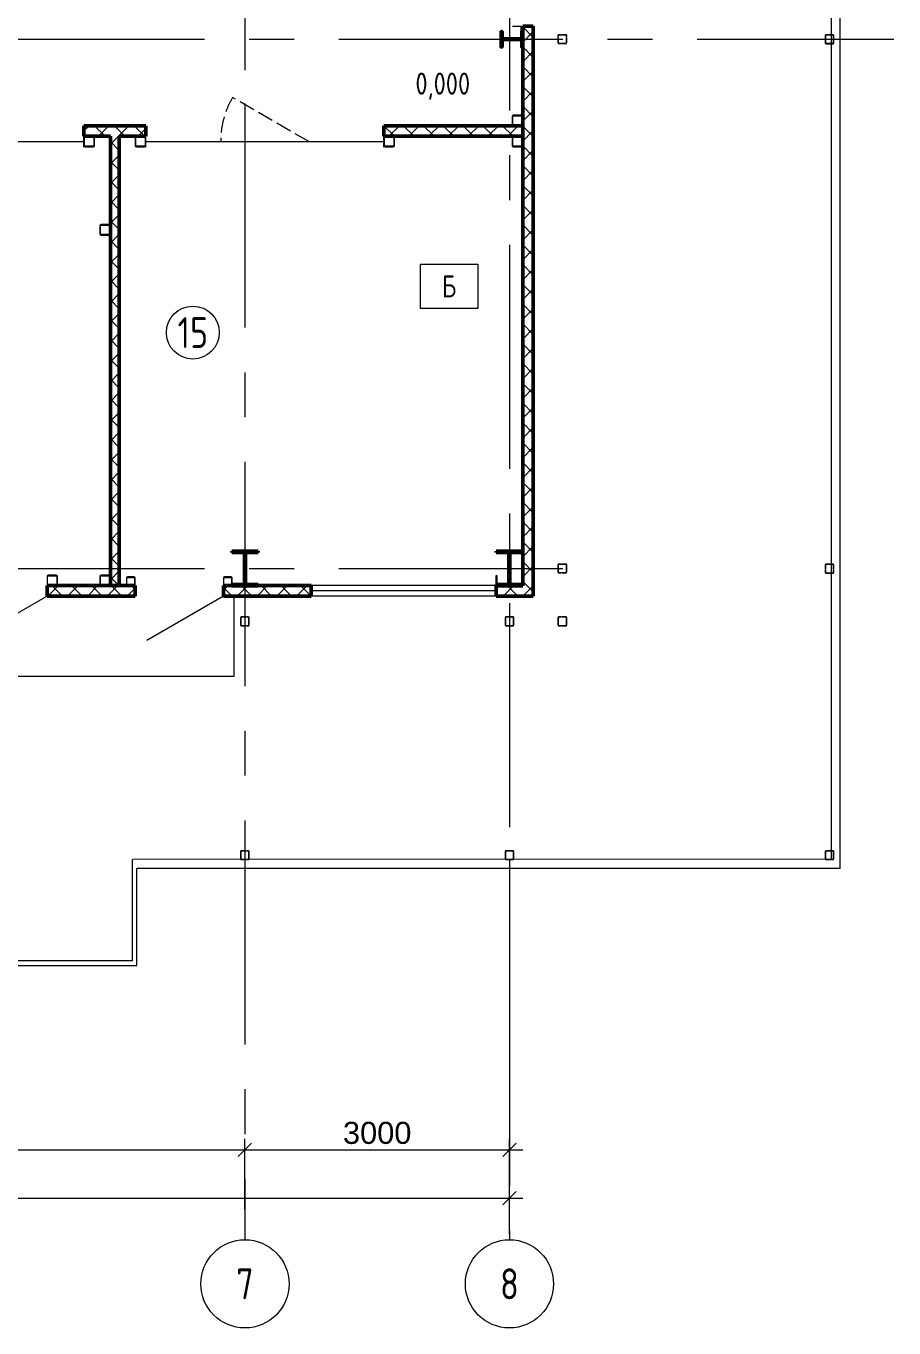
# Model space of a CAD drawing. Header units: millimetres. Extents: x -553547 to 230550, y -59438 to 214451.
# Drawn here: x 193883 to 203725, y -53448 to -38687 of the extents above; entities that cross this region are included whole.
import ezdxf
from ezdxf import colors
from ezdxf.entities.mleader import LeaderData, LeaderLine
from ezdxf.math import Vec2, Vec3

# ---------------------------------------------------------------- set-up
doc = ezdxf.new("R2010")
doc.units = ezdxf.units.MM
for name, pattern in [('GOST2.303 6', [12, 8, -1.5, 1, -1.5]), ('HIDDEN', [8, 6, -2]), ('осевая', [50.8, 31.75, -6.35, 6.35, -6.35])]:
    doc.linetypes.add(name, pattern=pattern)
for name, color, linetype, lineweight in [('0Оси', 252, 'GOST2.303 6', 13), ('_Оси', 252, 'Continuous', 9), ('АР_Двери', 250, 'Continuous', 9), ('АР_Окна', 160, 'Continuous', 20), ('АР_Площади', 250, 'Continuous', 20), ('АР_Размеры', 7, 'Continuous', 20), ('АР_Стены и перегородки', 154, 'Continuous', 50), ('АР_Тонкие', 7, 'Continuous', 0), ('АР_Штриховка', 7, 'Continuous', 20)]:
    doc.layers.add(name, color=color, linetype=linetype, lineweight=lineweight)
doc.styles.add('GOST type A', font='GOST2304A.ttf')
doc.styles.get("Standard").update_dxf_attribs({"font": 'arial.ttf'})
doc.styles.add('ГОСТ', font='cs_gost2304.shx')
doc.linetypes.add('FENCELINE1', pattern='A,6.35,-2.54,[133,ltypeshp.shx,S=2.54,R=0,X=-2.54,Y=0],-2.54,25.4', length=36.83)
doc.dimstyles.new('100 Ариал', dxfattribs={"dimscale": 100, "dimtxt": 2.5, "dimasz": 1.5, "dimexe": 1.25, "dimexo": 0.625, "dimtad": 1, "dimdec": 0, "dimrnd": 0.001, "dimtxsty": 'ГОСТ', "dimblk": 'OBLIQUE', "dimcen": 1.5, "dimdle": 1.5, "dimclrt": 256, "dimadec": 0, "dimazin": 2, "dimtfac": 0.75, "dimtdec": 0, "dimtmove": 1, "dimatfit": 3, "dimfxl": 7, "dimfxlon": 1, "dimtolj": 1, "dimarcsym": 2})
pattern_1 = [(45, (576097.71, -263289.88), (-112.2532, 112.2532), []), (135, (576097.71, -263289.88), (-112.2532, -112.2532), [])]

# ---------------------------------------------------------------- blocks, each defined once
blk = doc.blocks.new('step_top_view')
at = {"layer": 'АР_Тонкие', "color": 252, "ltscale": 0.1}
for p, q in [((0, 1100), (-2000, 1100)), ((-2000, 1100), (-2000, 0)), ((0, 0), (0, 1100)), ((0, 1100), (0, 50)), ((0, 1100), (2100, 1100)), ((300, 1100), (300, 0)), ((600, 1100), (600, 0)), ((900, 1100), (900, 0)), ((1200, 1100), (1200, 0)), ((1500, 1100), (1500, 0)), ((1800, 1100), (1800, 0)), ((2100, 1100), (2100, 0)), ((0, 0), (2100, 0))]:
    blk.add_line(p, q, dxfattribs=at)
at = {"layer": 'АР_Тонкие', "color": 252, "linetype": 'FENCELINE1', "ltscale": 13}
for p, q in [((-1950, 1050), (-1950, -100)), ((-1950, 1050), (2200, 1050)), ((-50, 50), (-50, -100)), ((-50, 50), (2200, 50))]:
    blk.add_line(p, q, dxfattribs=at)
at = {"layer": 'АР_Тонкие', "color": 252}
for p, q in [((260, 700), (0, 550)), ((0, 550), (260, 400))]:
    blk.add_line(p, q, dxfattribs=at)
blk.add_lwpolyline([(0, 550), (2100, 550)], dxfattribs=at)
blk.add_circle((2100, 550), 30, dxfattribs=at)
blk = doc.blocks.new('*U313')
blk.add_lwpolyline([(3.5, 95), (3.5, -95, 0.4142136), (19.5, -111), (87.5, -111), (87.5, -122), (-87.5, -122), (-87.5, -111), (-19.5, -111, 0.4142136), (-3.5, -95), (-3.5, 95, 0.4142136), (-19.5, 111), (-87.5, 111), (-87.5, 122), (87.5, 122), (87.5, 111), (19.5, 111, 0.4142136)], format="xyb", close=True)
blk = doc.blocks.new('Несущая колонна')
at = {"color": 0, "linetype": 'ByBlock', "lineweight": -2, "extrusion": (0, 0, -1)}
for p, q in [((74798, 37252), (74798, 37267)), ((74798, 37267), (75098, 37267)), ((74798, 37252), (74929, 37252)), ((74942, 36905), (74942, 37239)), ((74954, 36905), (74954, 37239)), ((74967, 37252), (75098, 37252)), ((75098, 37252), (75098, 37267)), ((74798, 36877), (74798, 36892)), ((74798, 36892), (74929, 36892)), ((74798, 36877), (75098, 36877)), ((74967, 36892), (75098, 36892)), ((75098, 36877), (75098, 36892))]:
    blk.add_line(p, q, dxfattribs=at)
at = {"color": 18, "lineweight": 0, "true_color": 0x000000}
for points in [[(74948, 37267), (74948, 36877)], [(74954, 37072), (74942, 37072)]]:
    blk.add_lwpolyline(points, dxfattribs=at)
at = {"color": 0, "linetype": 'ByBlock', "lineweight": -2, "extrusion": (0, 0, -1)}
for centre, start, end in [((-74929, 37239), 90, 180), ((-74967, 37239), 360, 90), ((-74929, 36905), 180, 270), ((-74967, 36905), 270, 0)]:
    blk.add_arc(centre, 13, start, end, dxfattribs=at)
blk = doc.blocks.new('*U309')
blk.add_lwpolyline([(-27.4, 72.6), (-22.4, 72.6), (-22.4, -15.4, 0.4142136), (-15.4, -22.4), (72.6, -22.4), (72.6, -27.4), (-15.4, -27.4, -0.4142136), (-27.4, -15.4)], format="xyb", close=True)
blk = doc.blocks.new('*U308')
blk.add_lwpolyline([(-27.4, 72.6), (-22.4, 72.6), (-22.4, -15.4, 0.4142136), (-15.4, -22.4), (72.6, -22.4), (72.6, -27.4), (-15.4, -27.4, -0.4142136), (-27.4, -15.4)], format="xyb", close=True)
blk = doc.blocks.new('A$C62bef24c')
at = {"color": 252}
for points in [[(39560, 5952), (39640, 5952, 0.414214), (39650, 5962), (39650, 6042, 0.414214), (39640, 6052), (39560, 6052, 0.414214), (39550, 6042), (39550, 5962, 0.414214)], [(39560, 5956), (39640, 5956, 0.414214), (39646, 5962), (39646, 6042, 0.414214), (39640, 6048), (39560, 6048, 0.414214), (39554, 6042), (39554, 5962, 0.414214)], [(42590, 5950), (42670, 5950, 0.414214), (42680, 5960), (42680, 6040, 0.414214), (42670, 6050), (42590, 6050, 0.414214), (42580, 6040), (42580, 5960, 0.414214)], [(42590, 5954), (42670, 5954, 0.414214), (42676, 5960), (42676, 6040, 0.414214), (42670, 6046), (42590, 6046, 0.414214), (42584, 6040), (42584, 5960, 0.414214)], [(39560, -50), (39640, -50, 0.414214), (39650, -40), (39650, 40, 0.414214), (39640, 50), (39560, 50, 0.414214), (39550, 40), (39550, -40, 0.414214)], [(39560, -46), (39640, -46, 0.414214), (39646, -40), (39646, 40, 0.414214), (39640, 46), (39560, 46, 0.414214), (39554, 40), (39554, -40, 0.414214)], [(42590, -52), (42670, -52, 0.414214), (42680, -42), (42680, 38, 0.414214), (42670, 48), (42590, 48, 0.414214), (42580, 38), (42580, -42, 0.414214)], [(42590, -48), (42670, -48, 0.414214), (42676, -42), (42676, 38, 0.414214), (42670, 44), (42590, 44, 0.414214), (42584, 38), (42584, -42, 0.414214)], [(35960, -650), (36040, -650, 0.414214), (36050, -640), (36050, -560, 0.414214), (36040, -550), (35960, -550, 0.414214), (35950, -560), (35950, -640, 0.414214)], [(35960, -646), (36040, -646, 0.414214), (36046, -640), (36046, -560, 0.414214), (36040, -554), (35960, -554, 0.414214), (35954, -560), (35954, -640, 0.414214)], [(38960, -650), (39040, -650, 0.414214), (39050, -640), (39050, -560, 0.414214), (39040, -550), (38960, -550, 0.414214), (38950, -560), (38950, -640, 0.414214)], [(38960, -646), (39040, -646, 0.414214), (39046, -640), (39046, -560, 0.414214), (39040, -554), (38960, -554, 0.414214), (38954, -560), (38954, -640, 0.414214)], [(39560, -650), (39640, -650, 0.414214), (39650, -640), (39650, -560, 0.414214), (39640, -550), (39560, -550, 0.414214), (39550, -560), (39550, -640, 0.414214)], [(39560, -646), (39640, -646, 0.414214), (39646, -640), (39646, -560, 0.414214), (39640, -554), (39560, -554, 0.414214), (39554, -560), (39554, -640, 0.414214)], [(35960, -3300), (36040, -3300, 0.414214), (36050, -3290), (36050, -3210, 0.414214), (36040, -3200), (35960, -3200, 0.414214), (35950, -3210), (35950, -3290, 0.414214)], [(35960, -3296), (36040, -3296, 0.414214), (36046, -3290), (36046, -3210, 0.414214), (36040, -3204), (35960, -3204, 0.414214), (35954, -3210), (35954, -3290, 0.414214)], [(38960, -3300), (39040, -3300, 0.414214), (39050, -3290), (39050, -3210, 0.414214), (39040, -3200), (38960, -3200, 0.414214), (38950, -3210), (38950, -3290, 0.414214)], [(38960, -3296), (39040, -3296, 0.414214), (39046, -3290), (39046, -3210, 0.414214), (39040, -3204), (38960, -3204, 0.414214), (38954, -3210), (38954, -3290, 0.414214)], [(42590, -3300), (42670, -3300, 0.414214), (42680, -3290), (42680, -3210, 0.414214), (42670, -3200), (42590, -3200, 0.414214), (42580, -3210), (42580, -3290, 0.414214)], [(42590, -3296), (42670, -3296, 0.414214), (42676, -3290), (42676, -3210, 0.414214), (42670, -3204), (42590, -3204, 0.414214), (42584, -3210), (42584, -3290, 0.414214)]]:
    blk.add_lwpolyline(points, format="xyb", close=True, dxfattribs=at)
blk = doc.blocks.new('_Oblique')
at = {"color": 0, "linetype": 'ByBlock', "lineweight": -2}
blk.add_line((-0.5, -0.5), (0.5, 0.5), dxfattribs=at)
blk = doc.blocks.new('*D290')
at = {"layer": 'Defpoints', "color": 0, "transparency": 16777216}
for p in [(684874, -258380), (681874, -259120), (684874, -259400)]:
    blk.add_point(p, dxfattribs=at)
at = {"layer": 'АР_Размеры', "color": 0, "lineweight": -2, "transparency": 16777216}
for p, q in [((681874, -259058), (681874, -258255)), ((684874, -259080), (684874, -258255)), ((681724, -258380), (685024, -258380))]:
    blk.add_line(p, q, dxfattribs=at)
at = {"layer": 'АР_Размеры', "color": 0, "lineweight": -2, "transparency": 16777216, "xscale": 150, "yscale": 150, "zscale": 150, "rotation": 180}
blk.add_blockref('_Oblique', (681874, -258380), dxfattribs=at)
at = {"layer": 'АР_Размеры', "color": 0, "lineweight": -2, "transparency": 16777216, "xscale": 150, "yscale": 150, "zscale": 150}
blk.add_blockref('_Oblique', (684874, -258380), dxfattribs=at)
at = {"layer": 'АР_Размеры', "transparency": 16777216, "insert": (683374, -258190), "char_height": 250, "attachment_point": 5}
blk.add_mtext('\\A1;3000', dxfattribs=at)
blk = doc.blocks.new('*D291')
at = {"layer": 'Defpoints', "color": 0, "transparency": 16777216}
for p in [(681874, -258380), (681874, -259120), (675874, -259400)]:
    blk.add_point(p, dxfattribs=at)
at = {"layer": 'АР_Размеры', "color": 0, "lineweight": -2, "transparency": 16777216}
for p, q in [((675874, -259080), (675874, -258255)), ((681874, -259058), (681874, -258255)), ((675724, -258380), (682024, -258380))]:
    blk.add_line(p, q, dxfattribs=at)
at = {"layer": 'АР_Размеры', "color": 0, "lineweight": -2, "transparency": 16777216, "xscale": 150, "yscale": 150, "zscale": 150, "rotation": 180}
blk.add_blockref('_Oblique', (675874, -258380), dxfattribs=at)
at = {"layer": 'АР_Размеры', "color": 0, "lineweight": -2, "transparency": 16777216, "xscale": 150, "yscale": 150, "zscale": 150}
blk.add_blockref('_Oblique', (681874, -258380), dxfattribs=at)
at = {"layer": 'АР_Размеры', "transparency": 16777216, "insert": (678874, -258190), "char_height": 250, "attachment_point": 5}
blk.add_mtext('\\A1;6000', dxfattribs=at)
blk = doc.blocks.new('*D295')
at = {"layer": 'Defpoints', "color": 0, "transparency": 16777216}
for p in [(684874, -258929), (645874, -259400), (684874, -259400)]:
    blk.add_point(p, dxfattribs=at)
at = {"layer": 'АР_Размеры', "color": 0, "lineweight": -2, "transparency": 16777216}
for p, q in [((645874, -259338), (645874, -258804)), ((684874, -259338), (684874, -258804)), ((645724, -258929), (685024, -258929))]:
    blk.add_line(p, q, dxfattribs=at)
at = {"layer": 'АР_Размеры', "color": 0, "lineweight": -2, "transparency": 16777216, "xscale": 150, "yscale": 150, "zscale": 150, "rotation": 180}
blk.add_blockref('_Oblique', (645874, -258929), dxfattribs=at)
at = {"layer": 'АР_Размеры', "color": 0, "lineweight": -2, "transparency": 16777216, "xscale": 150, "yscale": 150, "zscale": 150}
blk.add_blockref('_Oblique', (684874, -258929), dxfattribs=at)
at = {"layer": 'АР_Размеры', "transparency": 16777216, "insert": (665374, -258738), "char_height": 250, "attachment_point": 5}
blk.add_mtext('\\A1;39000', dxfattribs=at)
blk = doc.blocks.new('АР')
at = {"layer": 'АР_Штриховка', "lineweight": 13}
h = blk.add_hatch(dxfattribs=at)
h.set_pattern_fill('ANSI37', color=252, scale=50)
h.set_pattern_definition(pattern_1)
h.paths.add_polyline_path([(684723.9, -252104.1), (685143.9, -252104.1), (685143.9, -245639.1), (685023.9, -245639.1), (685025.2, -246769.1), (683450.2, -246769.1), (683448.9, -246889.1), (685023.9, -246889.1), (685023.9, -251984.1), (684723.9, -251984.1)])
h = blk.add_hatch(dxfattribs=at)
h.set_pattern_fill('ANSI37', color=252, scale=50)
h.set_pattern_definition([(45, (574718.6, -273498.04), (-112.2532, 112.2532), []), (135, (574718.6, -273498.04), (-112.2532, -112.2532), [])])
h.paths.add_polyline_path([(680448.9, -246889.1), (680748.9, -246889.1), (680748.9, -246769.1), (680048.9, -246769.1), (680048.9, -246889.1), (680348.9, -246889.1), (680348.9, -251984.1), (680448.9, -251984.1)])
h = blk.add_hatch(dxfattribs=at)
h.set_pattern_fill('ANSI37', color=252, scale=50)
h.set_pattern_definition(pattern_1)
h.paths.add_polyline_path([(679629.6, -252104.1), (680629.6, -252104.1), (680629.6, -251984.1), (679629.6, -251984.1)])
h = blk.add_hatch(dxfattribs=at)
h.set_pattern_fill('ANSI37', color=252, scale=50)
h.set_pattern_definition([(45, (577347.71, -263289.89), (-112.2532, 112.2532), []), (135, (577347.71, -263289.89), (-112.2532, -112.2532), [])])
h.paths.add_polyline_path([(681629.6, -252104.1), (682623.9, -252104.1), (682623.9, -251984.1), (681629.6, -251984.1)])
at = {"color": 252, "linetype": 'Continuous', "ltscale": 0.5}
for p, q in [((685009.5, -246649.1), (684918.3, -246649.1)), ((684918.3, -246656.3), (685009.5, -246656.3)), ((684903.9, -246663.5), (684903.9, -246754.7)), ((684911.1, -246754.7), (684911.1, -246663.5)), ((685009.5, -246761.9), (684918.3, -246761.9)), ((684918.3, -246769.1), (685009.5, -246769.1)), ((685016.7, -246663.5), (685016.7, -246754.7)), ((685023.9, -246754.7), (685023.9, -246663.5)), ((680048.9, -246903.6), (680048.9, -246994.8)), ((680056.1, -246994.8), (680056.1, -246903.6)), ((680137.1, -246889.1), (680061.1, -246889.1)), ((680137.1, -246889.1), (680061.1, -246889.1)), ((680154.5, -246889.2), (680063.3, -246889.2)), ((680063.3, -246896.4), (680154.5, -246896.4)), ((680161.7, -246903.6), (680161.7, -246994.8)), ((680168.9, -246994.8), (680168.9, -246903.6)), ((680628.9, -246903.7), (680628.9, -246994.9)), ((680636.1, -246994.9), (680636.1, -246903.7)), ((680734.5, -246889.3), (680643.3, -246889.3)), ((680643.3, -246896.5), (680734.5, -246896.5)), ((680736.9, -246889.1), (680660.9, -246889.1)), ((680736.9, -246889.1), (680660.9, -246889.1)), ((680741.7, -246903.7), (680741.7, -246994.9)), ((680748.9, -246994.9), (680748.9, -246903.7)), ((683448.9, -246901.1), (683448.9, -246977.1)), ((683448.9, -246903.9), (683448.9, -246995.1)), ((683456.1, -246995.1), (683456.1, -246903.9)), ((683536.9, -246889.1), (683460.9, -246889.1)), ((683554.5, -246889.5), (683463.3, -246889.5)), ((683463.3, -246896.7), (683554.5, -246896.7)), ((683561.7, -246903.9), (683561.7, -246995.1)), ((683568.9, -246995.1), (683568.9, -246903.9)), ((684903.8, -246903.5), (684903.8, -246994.7)), ((684911, -246994.7), (684911, -246903.5)), ((685009.4, -246889.1), (684918.2, -246889.1)), ((684918.2, -246896.3), (685009.4, -246896.3)), ((685016.6, -246903.5), (685016.6, -246994.7)), ((685023.8, -246994.7), (685023.8, -246903.5)), ((680154.5, -247002), (680063.3, -247002)), ((680063.3, -247009.2), (680154.5, -247009.2)), ((680734.5, -247002.1), (680643.3, -247002.1)), ((680643.3, -247009.3), (680734.5, -247009.3)), ((683554.5, -247002.3), (683463.3, -247002.3)), ((683463.3, -247009.5), (683554.5, -247009.5)), ((685009.4, -247001.9), (684918.2, -247001.9)), ((684918.2, -247009.1), (685009.4, -247009.1)), ((680228.9, -247903.6), (680228.9, -247994.8)), ((680236.1, -247994.8), (680236.1, -247903.6)), ((680334.5, -247889.2), (680243.3, -247889.2)), ((680243.3, -247896.4), (680334.5, -247896.4)), ((680341.7, -247903.6), (680341.7, -247994.8)), ((680348.9, -247994.8), (680348.9, -247903.6)), ((680334.5, -248002), (680243.3, -248002)), ((680243.3, -248009.2), (680334.5, -248009.2)), ((679629.6, -251878.5), (679629.6, -251969.7)), ((679636.8, -251969.7), (679636.8, -251878.5)), ((679735.2, -251864.1), (679644, -251864.1)), ((679644, -251871.3), (679735.2, -251871.3)), ((679742.4, -251878.5), (679742.4, -251969.7)), ((679749.6, -251969.7), (679749.6, -251878.5)), ((680228.9, -251878.5), (680228.9, -251969.7)), ((680236.1, -251969.7), (680236.1, -251878.5)), ((680334.5, -251864.1), (680243.3, -251864.1)), ((680243.3, -251871.3), (680334.5, -251871.3)), ((680341.7, -251878.5), (680341.7, -251969.7)), ((680348.9, -251970.4), (680348.9, -251878.5)), ((680529.6, -251896.1), (680529.6, -251972.1)), ((680529.6, -251896.1), (680529.6, -251972.1)), ((680535.6, -251972.1), (680535.6, -251896.1)), ((680535.6, -251972.1), (680535.6, -251896.1)), ((680617.6, -251884.1), (680541.6, -251884.1)), ((680617.6, -251884.1), (680541.6, -251884.1)), ((680541.6, -251890.1), (680617.6, -251890.1)), ((680541.6, -251890.1), (680617.6, -251890.1)), ((680623.6, -251896.1), (680623.6, -251972.1)), ((680623.6, -251896.1), (680623.6, -251972.1)), ((680629.6, -251972.1), (680629.6, -251896.1)), ((680629.6, -251972.1), (680629.6, -251896.1)), ((681629.6, -251896.1), (681629.6, -251972.1)), ((681629.6, -251896.1), (681629.6, -251972.1)), ((681635.6, -251972.1), (681635.6, -251896.1)), ((681635.6, -251972.1), (681635.6, -251896.1)), ((681717.6, -251884.1), (681641.6, -251884.1)), ((681717.6, -251884.1), (681641.6, -251884.1)), ((681641.6, -251890.1), (681717.6, -251890.1)), ((681641.6, -251890.1), (681717.6, -251890.1)), ((681723.6, -251896.1), (681723.6, -251972.1)), ((681723.6, -251896.1), (681723.6, -251972.1)), ((681729.6, -251972.1), (681729.6, -251896.1)), ((681729.6, -251972.1), (681729.6, -251896.1)), ((679735.2, -251976.9), (679644, -251976.9)), ((679644, -251984.1), (679735.2, -251984.1)), ((680334.5, -251976.9), (680243.3, -251976.9)), ((680243.3, -251984.1), (680334.5, -251984.1)), ((680617.6, -251978.1), (680541.6, -251978.1)), ((680617.6, -251978.1), (680541.6, -251978.1)), ((680541.6, -251984.1), (680617.6, -251984.1)), ((680541.6, -251984.1), (680617.6, -251984.1)), ((681717.6, -251978.1), (681641.6, -251978.1)), ((681717.6, -251978.1), (681641.6, -251978.1)), ((681641.6, -251984.1), (681717.6, -251984.1)), ((681641.6, -251984.1), (681717.6, -251984.1))]:
    blk.add_line(p, q, dxfattribs=at)
for centre, radius, start, end in [((684918.3, -246663.5), 14.4, 90, 180), ((685009.5, -246663.5), 14.4, 0, 90), ((684918.3, -246754.7), 14.4, 180, 270), ((685009.5, -246754.7), 14.4, 270, 0), ((680063.3, -246903.6), 14.4, 90, 180), ((680154.5, -246903.6), 14.4, 0, 90), ((680643.3, -246903.7), 14.4, 90, 180), ((680734.5, -246903.7), 14.4, 0, 90), ((683463.3, -246903.9), 14.4, 90, 180), ((683554.5, -246903.9), 14.4, 0, 90), ((684918.2, -246903.5), 14.4, 90, 180), ((685009.4, -246903.5), 14.4, 0, 90), ((680063.3, -246994.8), 14.4, 180, 270), ((680154.5, -246994.8), 14.4, 270, 0), ((680643.3, -246994.9), 14.4, 180, 270), ((680734.5, -246994.9), 14.4, 270, 0), ((683463.3, -246995.1), 14.4, 180, 270), ((683554.5, -246995.1), 14.4, 270, 0), ((684918.2, -246994.7), 14.4, 180, 270), ((685009.4, -246994.7), 14.4, 270, 0), ((680243.3, -247903.6), 14.4, 90, 180), ((680334.5, -247903.6), 14.4, 0, 90), ((680243.3, -247994.8), 14.4, 180, 270), ((680334.5, -247994.8), 14.4, 270, 0), ((679644, -251878.5), 14.4, 90, 180), ((679644, -251969.7), 14.4, 180, 270), ((679735.2, -251878.5), 14.4, 0, 90), ((679735.2, -251969.7), 14.4, 270, 0), ((680243.3, -251878.5), 14.4, 90, 180), ((680243.3, -251969.7), 14.4, 180, 270), ((680334.5, -251878.5), 14.4, 0, 90), ((680334.5, -251969.7), 14.4, 270, 0), ((680541.6, -251896.1), 12, 90, 180), ((680541.6, -251896.1), 12, 90, 180), ((680541.6, -251972.1), 12, 180, 270), ((680541.6, -251972.1), 12, 180, 270), ((680617.6, -251896.1), 12, 0, 90), ((680617.6, -251896.1), 12, 0, 90), ((680617.6, -251972.1), 12, 270, 0), ((680617.6, -251972.1), 12, 270, 0), ((681641.6, -251896.1), 12, 90, 180), ((681641.6, -251896.1), 12, 90, 180), ((681641.6, -251972.1), 12, 180, 270), ((681641.6, -251972.1), 12, 180, 270), ((681717.6, -251896.1), 12, 0, 90), ((681717.6, -251896.1), 12, 0, 90), ((681717.6, -251972.1), 12, 270, 0), ((681717.6, -251972.1), 12, 270, 0)]:
    blk.add_arc(centre, radius, start, end, dxfattribs=at)
at = {"color": 252, "linetype": 'Continuous', "ltscale": 0.5, "extrusion": (1.89478e-14, -7.84844e-15, -1)}
for centre, radius in [((-684918.3, -246663.5, 0), 7.2), ((-680063.3, -246903.6, 0), 7.2), ((-680643.3, -246903.7, 0), 7.2), ((-683463.3, -246903.9, 0), 7.2), ((-684918.2, -246903.5, 0), 7.2), ((-680243.3, -247903.6, 0), 7.2), ((-679644, -251878.5, 0), 7.2), ((-680243.3, -251878.5, 0), 7.2), ((-680541.6, -251896.1, 0), 6), ((-680541.6, -251896.1, 0), 6), ((-681641.6, -251896.1, 0), 6), ((-681641.6, -251896.1, 0), 6)]:
    blk.add_arc(centre, radius, 0, 90, dxfattribs=at)
at = {"color": 252, "linetype": 'Continuous', "ltscale": 0.5, "extrusion": (-7.84844e-15, -1.89478e-14, -1)}
for centre, radius in [((-685009.5, -246663.5), 7.2), ((-680154.5, -246903.6), 7.2), ((-680734.5, -246903.7), 7.2), ((-683554.5, -246903.9), 7.2), ((-685009.4, -246903.5), 7.2), ((-680334.5, -247903.6), 7.2), ((-679735.2, -251878.5), 7.2), ((-680334.5, -251878.5), 7.2), ((-680617.6, -251896.1), 6), ((-680617.6, -251896.1), 6), ((-681717.6, -251896.1), 6), ((-681717.6, -251896.1), 6)]:
    blk.add_arc(centre, radius, 90, 180, dxfattribs=at)
at = {"color": 252, "linetype": 'Continuous', "ltscale": 0.5, "extrusion": (1.89478e-14, 7.84844e-15, -1)}
for centre in [(-684918.3, -246754.7, 0), (-680063.3, -246994.8, 0), (-680643.3, -246994.9, 0), (-683463.3, -246995.1, 0), (-684918.2, -246994.7, 0), (-680243.3, -247994.8, 0), (-679644, -251969.7, 0), (-680243.3, -251969.7, 0)]:
    blk.add_arc(centre, 7.2, 270, 0, dxfattribs=at)
at = {"color": 252, "linetype": 'Continuous', "ltscale": 0.5, "extrusion": (-7.84844e-15, 1.89478e-14, -1)}
for centre in [(-685009.5, -246754.7, 0), (-680154.5, -246994.8, 0), (-680734.5, -246994.9, 0), (-683554.5, -246995.1, 0), (-685009.4, -246994.7, 0), (-680334.5, -247994.8, 0), (-679735.2, -251969.7, 0), (-680334.5, -251969.7, 0)]:
    blk.add_arc(centre, 7.2, 180, 270, dxfattribs=at)
at = {"color": 252, "linetype": 'Continuous', "ltscale": 0.5, "extrusion": (-1.89478e-14, -7.84844e-15, -1)}
for centre in [(-680541.6, -251972.1, 0), (-680541.6, -251972.1, 0), (-681641.6, -251972.1, 0), (-681641.6, -251972.1, 0)]:
    blk.add_arc(centre, 6, 270, 0, dxfattribs=at)
at = {"color": 252, "linetype": 'Continuous', "ltscale": 0.5, "extrusion": (7.84844e-15, -1.89478e-14, -1)}
for centre in [(-680617.6, -251972.1, 0), (-680617.6, -251972.1, 0), (-681717.6, -251972.1, 0), (-681717.6, -251972.1, 0)]:
    blk.add_arc(centre, 6, 180, 270, dxfattribs=at)
at = {"layer": '_Оси', "color": 252, "linetype": 'осевая', "ltscale": 80}
for p, q in [((684873.9, -235927.5), (684873.9, -259400.3)), ((681873.9, -236379.5), (681873.9, -246141.2)), ((638234.9, -245789.1), (689234.4, -245789.1)), ((681873.9, -246517.8), (681873.9, -259400.3)), ((638234.9, -251789.1), (685885.7, -251789.1))]:
    blk.add_line(p, q, dxfattribs=at)
at = {"layer": '_Оси', "color": 252}
for centre in [(681873.9, -259900.3), (684873.9, -259900.3)]:
    blk.add_circle(centre, 500, dxfattribs=at)
at = {"layer": 'АР_Двери', "color": 252, "linetype": 'HIDDEN', "ltscale": 30}
blk.add_line((682598.9, -246949.5), (681732.8, -246449.5), dxfattribs=at)
at = {"layer": 'АР_Двери', "color": 252}
for p, q in [((677348.9, -246949.5), (680048.9, -246949.5)), ((680048.9, -247014.1), (680048.9, -246889.1)), ((680748.9, -247014.1), (680748.9, -246889.1)), ((680748.9, -246949.5), (683448.9, -246949.5)), ((683448.9, -247014.1), (683448.9, -246889.1)), ((679629.6, -252104.1), (678763.5, -252604.1)), ((681629.6, -252104.1), (680763.5, -252604.1))]:
    blk.add_line(p, q, dxfattribs=at)
at = {"layer": 'АР_Двери', "color": 252, "linetype": 'HIDDEN', "ltscale": 30}
blk.add_arc((682598.9, -246949.5), 1000, 150, 180, dxfattribs=at)
at = {"layer": 'АР_Окна', "color": 252}
for p, q in [((684723.9, -251984.1), (682623.9, -251984.1)), ((684723.9, -252044.1), (682623.9, -252044.1)), ((684723.9, -252104.1), (682623.9, -252104.1))]:
    blk.add_line(p, q, dxfattribs=at)
at = {"layer": 'АР_Площади', "color": 252}
blk.add_circle((681283.6, -249114.8), 300, dxfattribs=at)
at = {"layer": 'АР_Размеры', "color": 252, "lineweight": 13}
blk.add_lwpolyline([(684873.9, -255089.3), (684873.9, -256330.9)], dxfattribs=at)
at = {"layer": 'АР_Стены и перегородки', "color": 252}
for p, q in [((685023.9, -251984.1), (685023.9, -245639.1)), ((685143.9, -245639.1), (685023.9, -245639.1)), ((685143.9, -252104.1), (685143.9, -245639.1)), ((680048.9, -246769.1), (680748.9, -246769.1)), ((680048.9, -246889.1), (680048.9, -246769.1)), ((680748.9, -246889.1), (680748.9, -246769.1)), ((683448.9, -246769.1), (685023.9, -246769.1)), ((683448.9, -246889.1), (683448.9, -246769.1)), ((680048.9, -246889.1), (680348.9, -246889.1)), ((680348.9, -246889.1), (680348.9, -251984.1)), ((680448.9, -246889.1), (680448.9, -251984.1)), ((680448.9, -246889.1), (680748.9, -246889.1)), ((683448.9, -246889.1), (685023.9, -246889.1)), ((679629.6, -251984.1), (680629.6, -251984.1)), ((679629.6, -252104.1), (679629.6, -251984.1)), ((679629.6, -252104.1), (680629.6, -252104.1)), ((680629.6, -252104.1), (680629.6, -251984.1)), ((681629.6, -251984.1), (682623.9, -251984.1)), ((681629.6, -252104.1), (681629.6, -251984.1)), ((681629.6, -252104.1), (682623.9, -252104.1)), ((682623.9, -252104.1), (682623.9, -251984.1)), ((684723.9, -252104.1), (684723.9, -251984.1)), ((684723.9, -252104.1), (685143.9, -252104.1)), ((684873.9, -251984.1), (685023.9, -251984.1))]:
    blk.add_line(p, q, dxfattribs=at)
at = {"layer": 'АР_Тонкие', "color": 252, "ltscale": 0.1}
blk.add_line((688623.9, -255189.1), (688623.9, -241799.1), dxfattribs=at)
at = {"layer": 'АР_Тонкие', "color": 252, "linetype": 'FENCELINE1', "ltscale": 13}
for p, q in [((688523.9, -245540.6), (688523.9, -255084.5)), ((688523.9, -255084.5), (680598.9, -255089.1))]:
    blk.add_line(p, q, dxfattribs=at)
at = {"layer": 'АР_Тонкие', "color": 252}
blk.add_line((688623.9, -255189.1), (680648.9, -255189.1), dxfattribs=at)
at = {"layer": 'АР_Тонкие', "color": 252, "linetype": 'FENCELINE1', "ltscale": 13}
blk.add_lwpolyline([(681748.9, -252084.1), (681748.9, -253014.1), (678491.5, -253014.1)], dxfattribs=at)
at = {"color": 252, "rotation": 180}
blk.add_blockref('*U309', (684985.5, -245666.5), dxfattribs=at)
at = {"color": 252}
blk.add_blockref('*U308', (684751.3, -251941.7), dxfattribs=at)
at = {"layer": '0Оси', "color": 252}
blk.add_blockref('A$C62bef24c', (645873.9, -251789.1), dxfattribs=at)
at = {"layer": 'АР_Стены и перегородки', "color": 252, "rotation": 270}
blk.add_blockref('*U313', (684901.9, -245789.1), dxfattribs=at)
at = {"layer": 'АР_Стены и перегородки', "color": 252}
for p in [(606925.8, -288861.3), (609925.8, -288861.3)]:
    blk.add_blockref('Несущая колонна', p, dxfattribs=at)
at = {"layer": 'АР_Тонкие', "color": 252, "rotation": 180}
blk.add_blockref('step_top_view', (678648.9, -255189.1), dxfattribs=at)
at = {"layer": '_Оси', "color": 252, "char_height": 350, "width": 166.561, "attachment_point": 5, "style": 'GOST type A'}
for s, insert in [('7', (681873.9, -259900.3)), ('8', (684873.9, -259900.3))]:
    blk.add_mtext(s, dxfattribs=dict(at, insert=insert))
at = {"layer": 'АР_Площади', "color": 252, "insert": (684189.7, -248590.1), "char_height": 250, "width": 400, "attachment_point": 5, "style": 'GOST type A', "bg_fill": 16, "box_fill_scale": 1.5, "bg_fill_color": 256, "bg_fill_transparency": 0}
blk.add_mtext('Б', dxfattribs=at)
at = {"layer": 'АР_Площади', "color": 252, "insert": (681283.6, -249114.8), "char_height": 350, "width": 908.93, "attachment_point": 5, "style": 'GOST type A'}
blk.add_mtext('15', dxfattribs=at)
at = {"layer": 'АР_Размеры', "color": 252}
for base, p1, p2, picture, middle in [((681873.9, -258379.9), (675873.9, -259400.3), (681873.9, -259120.4), '*D291', (678873.9, -258189.7)), ((684873.9, -258379.9), (681873.9, -259120.4), (684873.9, -259400.3), '*D290', (683373.9, -258189.6)), ((684873.9, -258928.5), (645873.9, -259400.3), (684873.9, -259400.3), '*D295', (665373.9, -258738.3))]:
    dim = blk.add_linear_dim(base=base, p1=p1, p2=p2, dimstyle='100 Ариал', override={"dimtxsty": 'Standard', "dimblk1": 'Oblique', "dimblk2": 'Oblique', "dimsah": 1}, dxfattribs=at)
    dim.commit()
    dim.dimension.update_dxf_attribs({"geometry": picture, "text_midpoint": middle})
at = {"color": 252}
ml = blk.add_multileader_mtext('Standard', dxfattribs=at)
ml.set_content('0,000', color=252, style='GOST type A')
ml.set_leader_properties(color=256)
ml.build(insert=Vec2(0, 0))
ml.multileader.update_dxf_attribs({"has_dogleg": 0, "has_text_frame": 1, "text_left_attachment_type": 7, "text_right_attachment_type": 6, "dogleg_length": 0, "arrow_head_size": 200})
ctx = ml.context
ctx.base_point, ctx.char_height, ctx.arrow_head_size, ctx.landing_gap_size, ctx.plane_origin = Vec3(683757.5, -246454.6), 250, 200, 50, Vec3(-479846.5, -243730.6)
ctx.left_attachment, ctx.right_attachment = 7, 6
notes = []
notes.append((ctx, [(0, (0, 0, 0), (0, 0), (1, 0), 1, [])]))
ctx.mtext.insert, ctx.mtext.flow_direction = Vec3(683807.5, -246167), 5
for ctx, leaders in notes:
    for number, flags, end, landing, length, lines in leaders:
        leader = LeaderData()
        leader.index, (leader.has_last_leader_line, leader.has_dogleg_vector, leader.attachment_direction) = number, flags
        leader.last_leader_point, leader.dogleg_vector, leader.dogleg_length = Vec3(end), Vec3(landing), length
        for number, points, colour, breaks in lines:
            line = LeaderLine()
            line.index, line.vertices, line.color, line.breaks = number, Vec3.list(points), colors.encode_raw_color(colour), breaks
            leader.lines.append(line)
        ctx.leaders.append(leader)

msp = doc.modelspace()

# ---------------------------------------------------------------- block references
at = {"layer": 'АР_Размеры', "color": 18, "true_color": 0x000000}
msp.add_blockref('АР', (-485509.064, 206951.83), dxfattribs=at)

doc.saveas('drawing.dxf')
